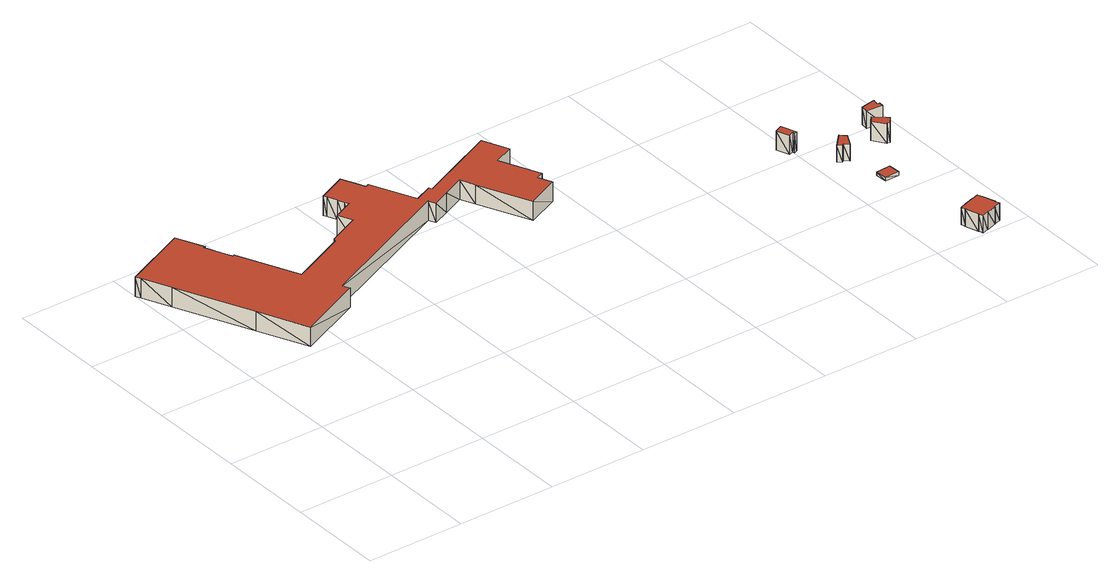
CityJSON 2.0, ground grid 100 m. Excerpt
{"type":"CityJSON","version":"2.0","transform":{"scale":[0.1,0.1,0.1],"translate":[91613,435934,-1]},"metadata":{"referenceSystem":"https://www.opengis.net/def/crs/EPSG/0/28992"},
"CityObjects":{
"building1":{"type":"Building","attributes":{"+height_valid":1,"+groundHeight":-1,"measuredHeight":19,"+function":"Shop","+org_car_parking_spaces":3,"+total_area":152851,"+min_car_parking_spaces":0},"geometry":[{"type":"MultiSurface","lod":"1.2","boundaries":[[[0,1,2,3,4,5,6,7,8,9,10,11,12,13,14,15,16,17,18,19,20,21,22,23,24,25,26,27,28,29,30,31,32,33,34,35,36,37,38,39,40,41,42,43,44,45,46,47]],[[48,49,50,51,52,53,54,55,56,57,58,59,60,61,62,63,64,65,66,67,68,69,70,71,72,73,74,75,76,77,78,79,80,81,82,83,84,85,86,87,88,89,90,91,92,93,94,95]],[[0,49,48]],[[0,1,49]],[[1,50,49]],[[1,2,50]],[[2,51,50]],[[2,3,51]],[[3,52,51]],[[3,4,52]],[[4,53,52]],[[4,5,53]],[[5,54,53]],[[5,6,54]],[[6,55,54]],[[6,7,55]],[[7,56,55]],[[7,8,56]],[[8,57,56]],[[8,9,57]],[[9,58,57]],[[9,10,58]],[[10,59,58]],[[10,11,59]],[[11,60,59]],[[11,12,60]],[[12,61,60]],[[12,13,61]],[[13,62,61]],[[13,14,62]],[[14,63,62]],[[14,15,63]],[[15,64,63]],[[15,16,64]],[[16,65,64]],[[16,17,65]],[[17,66,65]],[[17,18,66]],[[18,67,66]],[[18,19,67]],[[19,68,67]],[[19,20,68]],[[20,69,68]],[[20,21,69]],[[21,70,69]],[[21,22,70]],[[22,71,70]],[[22,23,71]],[[23,72,71]],[[23,24,72]],[[24,73,72]],[[24,25,73]],[[25,74,73]],[[25,26,74]],[[26,75,74]],[[26,27,75]],[[27,76,75]],[[27,28,76]],[[28,77,76]],[[28,29,77]],[[29,78,77]],[[29,30,78]],[[30,79,78]],[[30,31,79]],[[31,80,79]],[[31,32,80]],[[32,81,80]],[[32,33,81]],[[33,82,81]],[[33,34,82]],[[34,83,82]],[[34,35,83]],[[35,84,83]],[[35,36,84]],[[36,85,84]],[[36,37,85]],[[37,86,85]],[[37,38,86]],[[38,87,86]],[[38,39,87]],[[39,88,87]],[[39,40,88]],[[40,89,88]],[[40,41,89]],[[41,90,89]],[[41,42,90]],[[42,91,90]],[[42,43,91]],[[43,92,91]],[[43,44,92]],[[44,93,92]],[[44,45,93]],[[45,94,93]],[[45,46,94]],[[46,95,94]],[[46,47,95]],[[47,48,95]],[[47,0,48]]],"semantics":{"surfaces":[{"type":"GroundSurface"},{"type":"RoofSurface"},{"type":"WallSurface"}],"values":[0,1,2,2,2,2,2,2,2,2,2,2,2,2,2,2,2,2,2,2,2,2,2,2,2,2,2,2,2,2,2,2,2,2,2,2,2,2,2,2,2,2,2,2,2,2,2,2,2,2,2,2,2,2,2,2,2,2,2,2,2,2,2,2,2,2,2,2,2,2,2,2,2,2,2,2,2,2,2,2,2,2,2,2,2,2,2,2,2,2,2,2,2,2,2,2,2,2]}}]},
"building2":{"type":"Building","attributes":{"+height_valid":1,"+groundHeight":1,"measuredHeight":21,"+function":"Office","+org_car_parking_spaces":31,"+total_area":548,"+min_car_parking_spaces":0},"geometry":[{"type":"MultiSurface","lod":"1.2","boundaries":[[[96,97,98,99,100,101]],[[102,103,104,105,106,107]],[[96,103,102]],[[96,97,103]],[[97,104,103]],[[97,98,104]],[[98,105,104]],[[98,99,105]],[[99,106,105]],[[99,100,106]],[[100,107,106]],[[100,101,107]],[[101,102,107]],[[101,96,102]]],"semantics":{"surfaces":[{"type":"GroundSurface"},{"type":"RoofSurface"},{"type":"WallSurface"}],"values":[0,1,2,2,2,2,2,2,2,2,2,2,2,2]}}]},
"building3":{"type":"Building","attributes":{"+height_valid":1,"+groundHeight":0,"measuredHeight":18,"+function":"Office","+org_car_parking_spaces":6,"+total_area":5593,"+min_car_parking_spaces":43},"geometry":[{"type":"MultiSurface","lod":"1.2","boundaries":[[[108,109,110,111,112,113,114,115,116,117,118,119,120,121,122,123,124,125,126,127]],[[128,129,130,131,132,133,134,135,136,137,138,139,140,141,142,143,144,145,146,147]],[[108,129,128]],[[108,109,129]],[[109,130,129]],[[109,110,130]],[[110,131,130]],[[110,111,131]],[[111,132,131]],[[111,112,132]],[[112,133,132]],[[112,113,133]],[[113,134,133]],[[113,114,134]],[[114,135,134]],[[114,115,135]],[[115,136,135]],[[115,116,136]],[[116,137,136]],[[116,117,137]],[[117,138,137]],[[117,118,138]],[[118,139,138]],[[118,119,139]],[[119,140,139]],[[119,120,140]],[[120,141,140]],[[120,121,141]],[[121,142,141]],[[121,122,142]],[[122,143,142]],[[122,123,143]],[[123,144,143]],[[123,124,144]],[[124,145,144]],[[124,125,145]],[[125,146,145]],[[125,126,146]],[[126,147,146]],[[126,127,147]],[[127,128,147]],[[127,108,128]]],"semantics":{"surfaces":[{"type":"GroundSurface"},{"type":"RoofSurface"},{"type":"WallSurface"}],"values":[0,1,2,2,2,2,2,2,2,2,2,2,2,2,2,2,2,2,2,2,2,2,2,2,2,2,2,2,2,2,2,2,2,2,2,2,2,2,2,2,2,2]}}]},
"building4":{"type":"Building","attributes":{"+height_valid":1,"+groundHeight":1,"measuredHeight":5,"+function":"Industry","+org_car_parking_spaces":18,"+total_area":103,"+min_car_parking_spaces":0},"geometry":[{"type":"MultiSurface","lod":"1.2","boundaries":[[[148,149,150,151]],[[152,153,154,155]],[[148,153,152]],[[148,149,153]],[[149,154,153]],[[149,150,154]],[[150,155,154]],[[150,151,155]],[[151,152,155]],[[151,148,152]]],"semantics":{"surfaces":[{"type":"GroundSurface"},{"type":"RoofSurface"},{"type":"WallSurface"}],"values":[0,1,2,2,2,2,2,2,2,2]}}]},
"building5":{"type":"Building","attributes":{"+height_valid":1,"+groundHeight":1,"measuredHeight":18,"+function":"Office","+org_car_parking_spaces":19,"+total_area":1087,"+min_car_parking_spaces":8},"geometry":[{"type":"MultiSurface","lod":"1.2","boundaries":[[[156,157,158,159,160,161]],[[162,163,164,165,166,167]],[[156,163,162]],[[156,157,163]],[[157,164,163]],[[157,158,164]],[[158,165,164]],[[158,159,165]],[[159,166,165]],[[159,160,166]],[[160,167,166]],[[160,161,167]],[[161,162,167]],[[161,156,162]]],"semantics":{"surfaces":[{"type":"GroundSurface"},{"type":"RoofSurface"},{"type":"WallSurface"}],"values":[0,1,2,2,2,2,2,2,2,2,2,2,2,2]}}]},
"building6":{"type":"Building","attributes":{"+height_valid":1,"+groundHeight":1,"measuredHeight":21,"+function":"Office","+org_car_parking_spaces":3,"+total_area":545,"+min_car_parking_spaces":0},"geometry":[{"type":"MultiSurface","lod":"1.2","boundaries":[[[168,169,170,171,172,173,174]],[[175,176,177,178,179,180,181]],[[168,176,175]],[[168,169,176]],[[169,177,176]],[[169,170,177]],[[170,178,177]],[[170,171,178]],[[171,179,178]],[[171,172,179]],[[172,180,179]],[[172,173,180]],[[173,181,180]],[[173,174,181]],[[174,175,181]],[[174,168,175]]],"semantics":{"surfaces":[{"type":"GroundSurface"},{"type":"RoofSurface"},{"type":"WallSurface"}],"values":[0,1,2,2,2,2,2,2,2,2,2,2,2,2,2,2]}}]},
"building7":{"type":"Building","attributes":{"+height_valid":1,"+groundHeight":1,"measuredHeight":19,"+function":"Office","+org_car_parking_spaces":15,"+total_area":795,"+min_car_parking_spaces":6},"geometry":[{"type":"MultiSurface","lod":"1.2","boundaries":[[[182,183,184,185,186,187,188,189]],[[190,191,192,193,194,195,196,197]],[[182,191,190]],[[182,183,191]],[[183,192,191]],[[183,184,192]],[[184,193,192]],[[184,185,193]],[[185,194,193]],[[185,186,194]],[[186,195,194]],[[186,187,195]],[[187,196,195]],[[187,188,196]],[[188,197,196]],[[188,189,197]],[[189,190,197]],[[189,182,190]]],"semantics":{"surfaces":[{"type":"GroundSurface"},{"type":"RoofSurface"},{"type":"WallSurface"}],"values":[0,1,2,2,2,2,2,2,2,2,2,2,2,2,2,2,2,2]}}]}
},
"vertices":[
[723,2107,0],[502,2598,0],[158,3361,0],[31,3642,0],[8,3693,0],[669,3991,0],[792,3717,0],[774,3709,0],[861,3516,0],[893,3445,0],[911,3453,0],[1187,2842,0],[1752,3097,0],[1766,3135,0],[2085,3279,0],[2019,3424,0],[2220,3515,0],[2203,3551,0],[2173,3619,0],[2173,3620,0],[2131,3714,0],[2116,3748,0],[2403,3879,0],[2476,3718,0],[2508,3646,0],[2544,3663,0],[2731,3252,0],[2748,3214,0],[2931,3296,0],[2945,3265,0],[3417,3478,0],[3599,3560,0],[3739,3624,0],[3764,3635,0],[3880,3377,0],[3680,3286,0],[3861,2885,0],[3788,2852,0],[3849,2715,0],[3521,2568,0],[3287,3086,0],[3221,3233,0],[3002,3134,0],[2829,3056,0],[2796,3129,0],[1356,2480,0],[1378,2432,0],[1389,2407,0],[723,2107,200],[502,2598,200],[158,3361,200],[31,3642,200],[8,3693,200],[669,3991,200],[792,3717,200],[774,3709,200],[861,3516,200],[893,3445,200],[911,3453,200],[1187,2842,200],[1752,3097,200],[1766,3135,200],[2085,3279,200],[2019,3424,200],[2220,3515,200],[2203,3551,200],[2173,3619,200],[2173,3620,200],[2131,3714,200],[2116,3748,200],[2403,3879,200],[2476,3718,200],[2508,3646,200],[2544,3663,200],[2731,3252,200],[2748,3214,200],[2931,3296,200],[2945,3265,200],[3417,3478,200],[3599,3560,200],[3739,3624,200],[3764,3635,200],[3880,3377,200],[3680,3286,200],[3861,2885,200],[3788,2852,200],[3849,2715,200],[3521,2568,200],[3287,3086,200],[3221,3233,200],[3002,3134,200],[2829,3056,200],[2796,3129,200],[1356,2480,200],[1378,2432,200],[1389,2407,200],
[5891,2170,20],[5965,2207,20],[6023,2049,20],[5992,2037,20],[5985,2059,20],[5938,2041,20],[5891,2170,220],[5965,2207,220],[6023,2049,220],[5992,2037,220],[5985,2059,220],[5938,2041,220],
[6441,233,10],[6510,255,10],[6509,257,10],[6609,289,10],[6609,287,10],[6677,309,10],[6693,262,10],[6696,263,10],[6738,132,10],[6735,131,10],[6750,84,10],[6682,62,10],[6682,60,10],[6583,28,10],[6582,30,10],[6514,8,10],[6499,55,10],[6496,54,10],[6453,185,10],[6456,186,10],[6441,233,190],[6510,255,190],[6509,257,190],[6609,289,190],[6609,287,190],[6677,309,190],[6693,262,190],[6696,263,190],[6738,132,190],[6735,131,190],[6750,84,190],[6682,62,190],[6682,60,190],[6583,28,190],[6582,30,190],[6514,8,190],[6499,55,190],[6496,54,190],[6453,185,190],[6456,186,190],
[6488,1193,20],[6343,1185,20],[6334,1305,20],[6480,1313,20],[6488,1193,60],[6343,1185,60],[6334,1305,60],[6480,1313,60],
[6363,1769,20],[6296,1641,20],[6254,1683,20],[6232,1662,20],[6195,1697,20],[6311,1821,20],[6363,1769,190],[6296,1641,190],[6254,1683,190],[6232,1662,190],[6195,1697,190],[6311,1821,190],
[6685,1846,20],[6815,1741,20],[6786,1703,20],[6759,1668,20],[6739,1684,20],[6727,1671,20],[6642,1792,20],[6685,1846,220],[6815,1741,220],[6786,1703,220],[6759,1668,220],[6739,1684,220],[6727,1671,220],[6642,1792,220],
[6889,2070,20],[6887,2056,20],[6881,2012,20],[6902,2009,20],[6899,1958,20],[6736,1975,20],[6743,2047,20],[6890,2075,20],[6889,2070,200],[6887,2056,200],[6881,2012,200],[6902,2009,200],[6899,1958,200],[6736,1975,200],[6743,2047,200],[6890,2075,200]
]}
